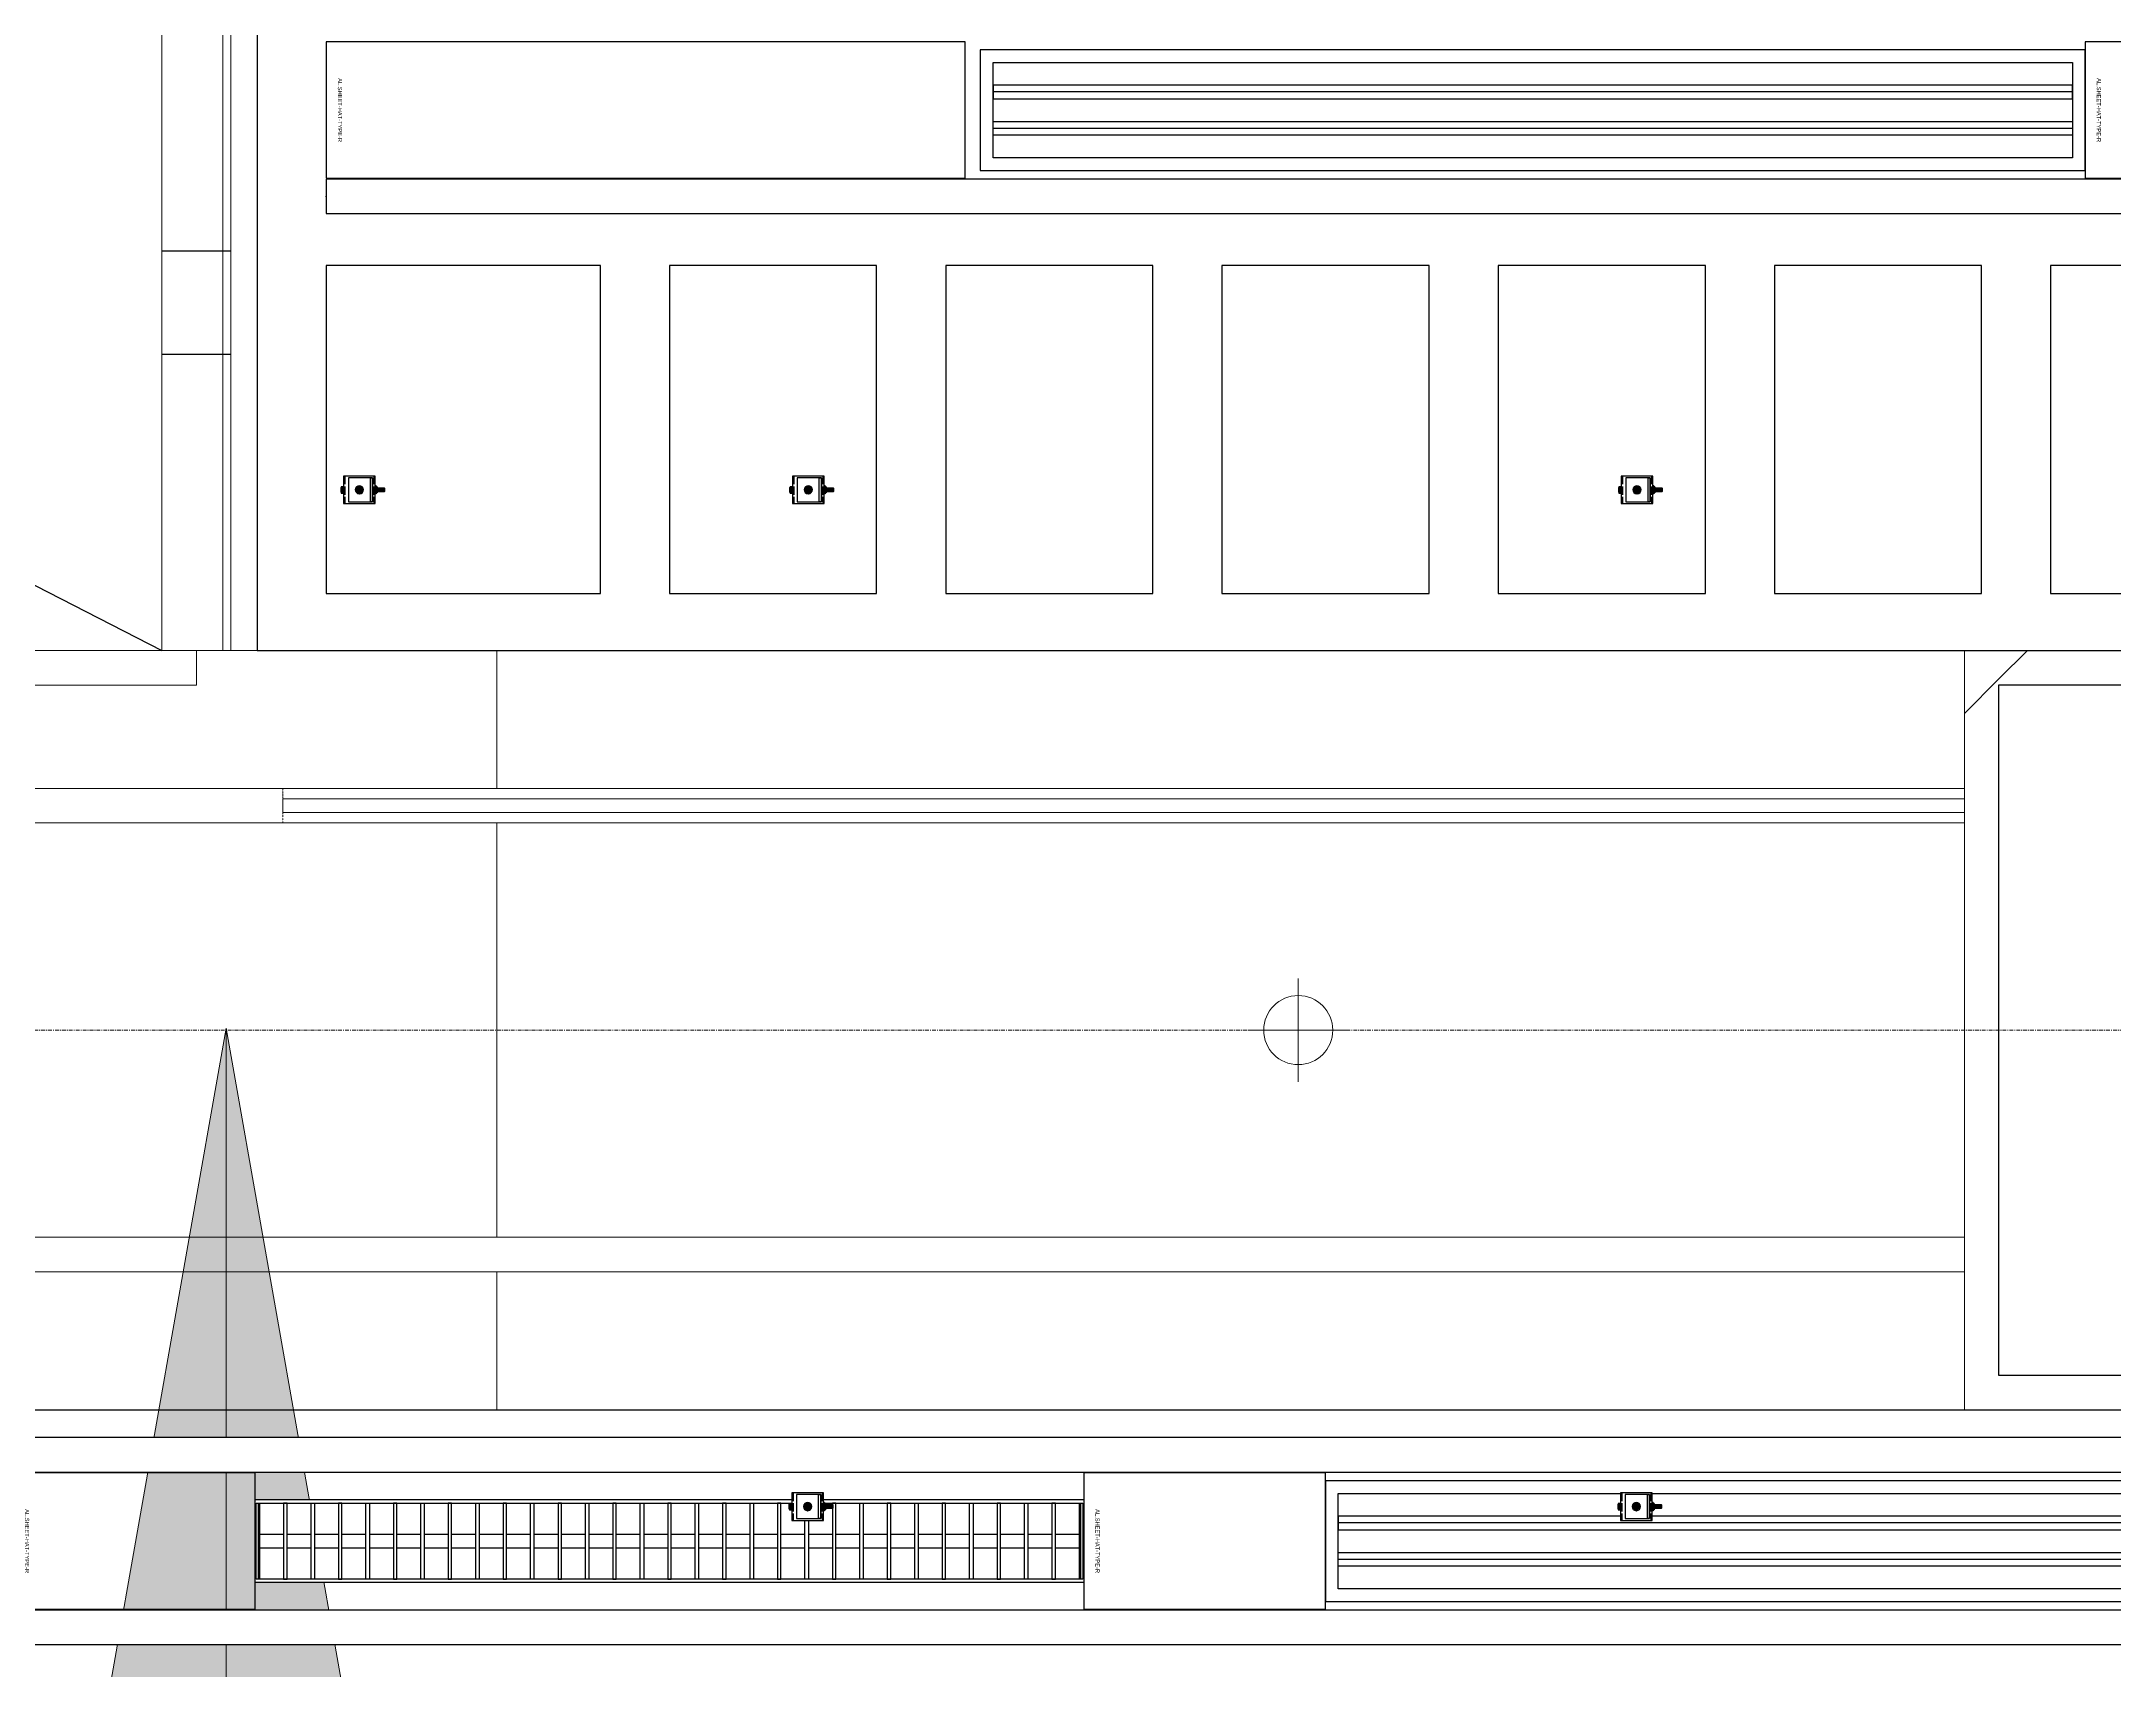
# Model space of a CAD drawing. Header units: millimetres. Extents: x -962357 to -591296, y -195428 to 59420.
# Drawn here: x -794239 to -791238, y 2652 to 5012 of the extents above; entities that cross this region are included whole.
import ezdxf
from ezdxf.enums import TextEntityAlignment as Align

# ---------------------------------------------------------------- set-up
doc = ezdxf.new("R2010")
doc.units = ezdxf.units.MM
for name, pattern in [('ACAD_ISO02W100', [15, 12, -3]), ('DPA_Boundary Line 500', [3.75, 0, -0.75, 1.5, -0.75, 0, -0.75]), ('DPA_Grid _ Level 100', [10, 5.5, -1.6, 1.3, -1.6])]:
    doc.linetypes.add(name, pattern=pattern)
for name, color, linetype in [('000 - CSD_PL_001 - ASCESSORIES', 251, 'Continuous'), ('000 - H A T C H', 8, 'Continuous'), ('000 - WIPEOUT', 250, 'Continuous'), ('001 - ASCESSORIES', 251, 'Continuous'), ('008 - LIGHTING', 1, 'Continuous'), ('A04_TUBE SERIES', 2, 'Continuous'), ('A11_ALU.SOLID SHEET', 2, 'Continuous')]:
    doc.layers.add(name, color=color, linetype=linetype)
for name, color, linetype, lineweight in [('_ _ A-DETL-OPENING', 1, 'Continuous', 25), ('A-CLNG', 2, 'Continuous', 9), ('A-CLNG-PATT', 2, 'Continuous', 9), ('A-COLS', 5, 'Continuous', 25), ('A-COLS-E', 1, 'Continuous', 9), ('A-DETL', 1, 'Continuous', 25), ('A-DETL-GENF', 2, 'Continuous', 9), ('A-GLAZ-CURT', 2, 'Continuous', 9), ('A-WALL-FNSH', 2, 'Continuous', 9), ('A-WALL-PATT', 1, 'Continuous', 9), ('E-LITE-EQPM', 2, 'Continuous', 9), ('G-ANNO-TEXT', 3, 'Continuous', 9), ('I-WALL-E', 2, 'Continuous', 9), ('S-GRID', 251, 'Continuous', 9), ('S-STRS-MBND', 2, 'Continuous', 9), ('WALL-E', 2, 'Continuous', 9)]:
    doc.layers.add(name, color=color, linetype=linetype, lineweight=lineweight)
doc.layers.get('000 - CSD_PL_001 - ASCESSORIES').off()
pattern_1 = [(45, (2.4, 1), (-1060.6602, 1060.6602), []), (135, (2.4, 1), (-1060.6602, -1060.6602), [])]

# ---------------------------------------------------------------- blocks, each defined once
blk = doc.blocks.new('Ceilings 45 - Ceilings 45-4377564-4180-01 LOWER PLATFORM LEVEL - REFLECTED CEILING PLAN')
at = {"layer": 'A-CLNG'}
blk.add_line((-794217.4, 4128.8), (-800507.4, 4128.8), dxfattribs=at)
blk = doc.blocks.new('System Panel - DPA-AR_Metal Ceiling Rectangular Panel-V42-4180-01 LOWER PLATFORM LEVEL - REFLECTED CEILING PLAN')
at = {"layer": 'A-GLAZ-CURT'}
for p, q in [((-793582.4, 4129), (-793967.7, 4129)), ((-793967.7, 4129), (-793582.4, 4129)), ((-793582.4, 3929), (-793582.4, 4129)), ((-793582.4, 4129), (-793582.4, 3929)), ((-795982.4, 4078.8), (-795982.4, 3929)), ((-795982.4, 3929), (-795982.4, 4078.8)), ((-795982.4, 3929), (-793582.4, 3929)), ((-793582.4, 3929), (-795982.4, 3929))]:
    blk.add_line(p, q, dxfattribs=at)
blk = doc.blocks.new('System Panel - DPA-AR_Metal Ceiling Rectangular Panel-V23-4180-01 LOWER PLATFORM LEVEL - REFLECTED CEILING PLAN')
at = {"layer": 'A-GLAZ-CURT'}
for p, q in [((-814257.4, 4129), (-816382.4, 4129)), ((-816382.4, 4129), (-816382.4, 3929)), ((-816382.4, 3929), (-816382.4, 4129)), ((-816382.4, 4129), (-814257.4, 4129)), ((-814257.4, 3929), (-814257.4, 4129)), ((-814257.4, 4129), (-814257.4, 3929)), ((-816382.4, 3929), (-814257.4, 3929)), ((-814257.4, 3929), (-816382.4, 3929))]:
    blk.add_line(p, q, dxfattribs=at)
blk = doc.blocks.new('System Panel - DPA-AR_Metal Ceiling Rectangular Panel-13139259-4180-01 LOWER PLATFORM LEVEL - REFLECTED CEILING PLAN')
at = {"layer": 'A-GLAZ-CURT'}
for p, q in [((-741107.4, 4129), (-743507.4, 4129)), ((-743507.4, 4129), (-743507.4, 3929)), ((-743507.4, 3929), (-743507.4, 4129)), ((-743507.4, 4129), (-741107.4, 4129)), ((-741107.4, 3929), (-741107.4, 4129)), ((-741107.4, 4129), (-741107.4, 3929)), ((-743507.4, 3929), (-741107.4, 3929)), ((-741107.4, 3929), (-743507.4, 3929))]:
    blk.add_line(p, q, dxfattribs=at)
blk = doc.blocks.new('System Panel - DPA-AR_Metal Ceiling Rectangular Panel-13139299-4180-01 LOWER PLATFORM LEVEL - REFLECTED CEILING PLAN')
at = {"layer": 'A-GLAZ-CURT'}
for p, q in [((-818782.4, 3879), (-821182.4, 3879)), ((-821182.4, 3879), (-821182.4, 3279)), ((-821182.4, 3279), (-821182.4, 3879)), ((-821182.4, 3879), (-818782.4, 3879)), ((-818782.4, 3279), (-818782.4, 3879)), ((-818782.4, 3879), (-818782.4, 3279)), ((-821182.4, 3279), (-818782.4, 3279)), ((-818782.4, 3279), (-821182.4, 3279))]:
    blk.add_line(p, q, dxfattribs=at)
blk = doc.blocks.new('System Panel - DPA-AR_Metal Ceiling Rectangular Panel-V25-4180-01 LOWER PLATFORM LEVEL - REFLECTED CEILING PLAN')
at = {"layer": 'A-GLAZ-CURT'}
for p, q in [((-814257.4, 3879), (-816382.4, 3879)), ((-816382.4, 3879), (-816382.4, 3279)), ((-816382.4, 3279), (-816382.4, 3879)), ((-816382.4, 3879), (-814257.4, 3879)), ((-814257.4, 3279), (-814257.4, 3879)), ((-814257.4, 3879), (-814257.4, 3279)), ((-816382.4, 3279), (-814257.4, 3279)), ((-814257.4, 3279), (-816382.4, 3279))]:
    blk.add_line(p, q, dxfattribs=at)
blk = doc.blocks.new('*U403')
at = {"layer": 'A-CLNG'}
for p, q in [((-49285, 4315), (-49285, 549.8)), ((-51585, 549.8), (-49285, 549.8)), ((-49285, 549.8), (-51585, 549.8))]:
    blk.add_line(p, q, dxfattribs=at)
blk.add_blockref('Ceilings 45 - Ceilings 45-4377564-4180-01 LOWER PLATFORM LEVEL - REFLECTED CEILING PLAN', (744682.4, -3579), dxfattribs=at)
at = {"layer": 'A-GLAZ-CURT'}
for name, p in [('System Panel - DPA-AR_Metal Ceiling Rectangular Panel-V42-4180-01 LOWER PLATFORM LEVEL - REFLECTED CEILING PLAN', (744682.4, -3579)), ('System Panel - DPA-AR_Metal Ceiling Rectangular Panel-V23-4180-01 LOWER PLATFORM LEVEL - REFLECTED CEILING PLAN', (767482.4, -3579)), ('System Panel - DPA-AR_Metal Ceiling Rectangular Panel-13139299-4180-01 LOWER PLATFORM LEVEL - REFLECTED CEILING PLAN', (769882.4, -3579)), ('System Panel - DPA-AR_Metal Ceiling Rectangular Panel-V25-4180-01 LOWER PLATFORM LEVEL - REFLECTED CEILING PLAN', (767482.4, -3579)), ('System Panel - DPA-AR_Metal Ceiling Rectangular Panel-13139259-4180-01 LOWER PLATFORM LEVEL - REFLECTED CEILING PLAN', (692207.4, -4479)), ('System Panel - DPA-AR_Metal Ceiling Rectangular Panel-V23-4180-01 LOWER PLATFORM LEVEL - REFLECTED CEILING PLAN', (767482.4, -4479))]:
    blk.add_blockref(name, p, dxfattribs=at)
blk = doc.blocks.new('*U374')
at = {"layer": '001 - ASCESSORIES', "color": 0, "linetype": 'ByBlock'}
blk.add_lwpolyline([(800, 87.5), (-800, 87.5), (-800, -87.5), (800, -87.5)], close=True, dxfattribs=at)
at = {"layer": '001 - ASCESSORIES', "linetype": 'ByBlock'}
for points in [[(-781.5, 69), (781.5, 69), (781.5, -69), (-781.5, -69)], [(781.5, 36.3), (-781.5, 36.3), (-781.5, 16.3), (781.5, 16.3)], [(-781.5, -16.3), (781.5, -16.3), (781.5, -36.3), (-781.5, -36.3)]]:
    blk.add_lwpolyline(points, close=True, dxfattribs=at)
for points in [[(781.5, 26.3), (-781.5, 26.3)], [(-781.5, -26.3), (781.5, -26.3)]]:
    blk.add_lwpolyline(points, dxfattribs=at)
blk = doc.blocks.new('*U549')
blk.add_attdef('EXTR.OVL-LENGTH_', (-25, -59.1), '', height=5)
blk.add_wipeout([(-25, 0), (25, 0), (25, 9187.5), (-25, 9187.5)]).dxf.layer = '000 - WIPEOUT'
blk.add_point((0, 0))
at = {"layer": 'A04_TUBE SERIES', "color": 0}
blk.add_lwpolyline([(-25, 0), (25, 0), (25, 9187.5), (-25, 9187.5)], close=True, dxfattribs=at)
blk = doc.blocks.new('*U498')
at = {"layer": 'A11_ALU.SOLID SHEET', "color": 0}
blk.add_lwpolyline([(925, -98.8), (925, 98.8), (0, 98.8), (0, -98.8)], close=True, dxfattribs=at)
at = {"layer": 'Defpoints', "color": 250}
blk.add_point((0, 0), dxfattribs=at)
blk.add_text('AL.SHEET-HAT-TYPE-R', height=6, rotation=270, dxfattribs=at).set_placement((15, 0), align=Align.BOTTOM_CENTER)
blk = doc.blocks.new('*U499')
at = {"layer": 'A11_ALU.SOLID SHEET', "color": 0}
blk.add_lwpolyline([(350, -98.8), (350, 98.8), (0, 98.8), (0, -98.8)], close=True, dxfattribs=at)
at = {"layer": 'Defpoints', "color": 250}
blk.add_point((0, 0), dxfattribs=at)
blk.add_text('AL.SHEET-HAT-TYPE-R', height=6, rotation=270, dxfattribs=at).set_placement((15, 0), align=Align.BOTTOM_CENTER)
blk = doc.blocks.new('*U634')
at = {"color": 1}
blk.add_wipeout([(600, -60), (-600, -60), (-600, 60), (600, 60)], dxfattribs=at).dxf.layer = '000 - WIPEOUT'
at = {"layer": '001 - ASCESSORIES', "color": 0}
blk.add_lwpolyline([(600, -60), (-600, -60), (-600, 60), (600, 60)], close=True, dxfattribs=at)
at = {"layer": '001 - ASCESSORIES'}
for points in [[(-593.5, -55), (-598.5, -55), (-598.5, 55), (-593.5, 55)], [(595, -55), (-595, -55), (-595, 55), (595, 55)], [(-558.8, -55), (-553.8, -55), (-553.8, 55), (-558.8, 55)], [(-514, -55), (-519, -55), (-519, 55), (-514, 55)], [(-479.3, -55), (-474.3, -55), (-474.3, 55), (-479.3, 55)], [(-434.6, -55), (-439.6, -55), (-439.6, 55), (-434.6, 55)], [(-399.8, -55), (-394.8, -55), (-394.8, 55), (-399.8, 55)], [(-355.1, -55), (-360.1, -55), (-360.1, 55), (-355.1, 55)], [(-320.4, -55), (-315.4, -55), (-315.4, 55), (-320.4, 55)], [(-275.6, -55), (-280.6, -55), (-280.6, 55), (-275.6, 55)], [(-240.9, -55), (-235.9, -55), (-235.9, 55), (-240.9, 55)], [(-196.2, -55), (-201.2, -55), (-201.2, 55), (-196.2, 55)], [(-161.4, -55), (-156.4, -55), (-156.4, 55), (-161.4, 55)], [(-116.7, -55), (-121.7, -55), (-121.7, 55), (-116.7, 55)], [(-82, -55), (-77, -55), (-77, 55), (-82, 55)], [(-37.2, -55), (-42.2, -55), (-42.2, 55), (-37.2, 55)], [(-2.5, -55), (2.5, -55), (2.5, 55), (-2.5, 55)], [(42.2, -55), (37.2, -55), (37.2, 55), (42.2, 55)], [(77, -55), (82, -55), (82, 55), (77, 55)], [(121.7, -55), (116.7, -55), (116.7, 55), (121.7, 55)], [(156.4, -55), (161.4, -55), (161.4, 55), (156.4, 55)], [(201.2, -55), (196.2, -55), (196.2, 55), (201.2, 55)], [(235.9, -55), (240.9, -55), (240.9, 55), (235.9, 55)], [(280.6, -55), (275.6, -55), (275.6, 55), (280.6, 55)], [(315.4, -55), (320.4, -55), (320.4, 55), (315.4, 55)], [(360.1, -55), (355.1, -55), (355.1, 55), (360.1, 55)], [(394.8, -55), (399.8, -55), (399.8, 55), (394.8, 55)], [(439.6, -55), (434.6, -55), (434.6, 55), (439.6, 55)], [(474.3, -55), (479.3, -55), (479.3, 55), (474.3, 55)], [(519, -55), (514, -55), (514, 55), (519, 55)], [(553.8, -55), (558.8, -55), (558.8, 55), (553.8, 55)], [(598.5, -55), (593.5, -55), (593.5, 55), (598.5, 55)]]:
    blk.add_lwpolyline(points, close=True, dxfattribs=at)
for points in [[(-593.5, 10), (-558.8, 10)], [(-553.8, 10), (-519, 10)], [(-514, 10), (-479.3, 10)], [(-474.3, 10), (-439.6, 10)], [(-434.6, 10), (-399.8, 10)], [(-394.8, 10), (-360.1, 10)], [(-355.1, 10), (-320.4, 10)], [(-315.4, 10), (-280.6, 10)], [(-275.6, 10), (-240.9, 10)], [(-235.9, 10), (-201.2, 10)], [(-196.2, 10), (-161.4, 10)], [(-156.4, 10), (-121.7, 10)], [(-116.7, 10), (-82, 10)], [(-77, 10), (-42.2, 10)], [(-37.2, 10), (-2.5, 10)], [(2.5, 10), (37.2, 10)], [(42.2, 10), (77, 10)], [(82, 10), (116.7, 10)], [(121.7, 10), (156.4, 10)], [(161.4, 10), (196.2, 10)], [(201.2, 10), (235.9, 10)], [(240.9, 10), (275.6, 10)], [(280.6, 10), (315.4, 10)], [(320.4, 10), (355.1, 10)], [(360.1, 10), (394.8, 10)], [(399.8, 10), (434.6, 10)], [(439.6, 10), (474.3, 10)], [(479.3, 10), (514, 10)], [(519, 10), (553.8, 10)], [(558.8, 10), (593.5, 10)], [(-593.5, -10), (-558.8, -10)], [(-553.8, -10), (-519, -10)], [(-514, -10), (-479.3, -10)], [(-474.3, -10), (-439.6, -10)], [(-434.6, -10), (-399.8, -10)], [(-394.8, -10), (-360.1, -10)], [(-355.1, -10), (-320.4, -10)], [(-315.4, -10), (-280.6, -10)], [(-275.6, -10), (-240.9, -10)], [(-235.9, -10), (-201.2, -10)], [(-196.2, -10), (-161.4, -10)], [(-156.4, -10), (-121.7, -10)], [(-116.7, -10), (-82, -10)], [(-77, -10), (-42.2, -10)], [(-37.2, -10), (-2.5, -10)], [(2.5, -10), (37.2, -10)], [(42.2, -10), (77, -10)], [(82, -10), (116.7, -10)], [(121.7, -10), (156.4, -10)], [(161.4, -10), (196.2, -10)], [(201.2, -10), (235.9, -10)], [(240.9, -10), (275.6, -10)], [(280.6, -10), (315.4, -10)], [(320.4, -10), (355.1, -10)], [(360.1, -10), (394.8, -10)], [(399.8, -10), (434.6, -10)], [(439.6, -10), (474.3, -10)], [(479.3, -10), (514, -10)], [(519, -10), (553.8, -10)], [(558.8, -10), (593.5, -10)]]:
    blk.add_lwpolyline(points, dxfattribs=at)
blk = doc.blocks.new('*U627')
blk.add_attdef('EXTR.OVL-LENGTH_', (-25, -59.1), '', height=5)
blk.add_wipeout([(-25, 0), (25, 0), (25, 67400), (-25, 67400)]).dxf.layer = '000 - WIPEOUT'
at = {"layer": 'A04_TUBE SERIES', "color": 0}
blk.add_lwpolyline([(-25, 0), (25, 0), (25, 67400), (-25, 67400)], close=True, dxfattribs=at)
blk = doc.blocks.new('*U628')
blk.add_attdef('EXTR.OVL-LENGTH_', (-25, -59.1), '', height=5)
blk.add_wipeout([(-25, 0), (25, 0), (25, 67400), (-25, 67400)]).dxf.layer = '000 - WIPEOUT'
at = {"layer": 'A04_TUBE SERIES', "color": 0}
blk.add_lwpolyline([(-25, 0), (25, 0), (25, 67400), (-25, 67400)], close=True, dxfattribs=at)
blk = doc.blocks.new('*U620')
at = {"color": 3}
for points in [[(-237.5, 4350), (237.5, 4350), (237.5, 4050), (-237.5, 4050)], [(-237.5, 3950), (237.5, 3950), (237.5, 3650), (-237.5, 3650)], [(-237.5, 3550), (237.5, 3550), (237.5, 3250), (-237.5, 3250)], [(-237.5, 3150), (237.5, 3150), (237.5, 2850), (-237.5, 2850)], [(-237.5, 2750), (237.5, 2750), (237.5, 2450), (-237.5, 2450)], [(-237.5, 2350), (237.5, 2350), (237.5, 2050), (-237.5, 2050)]]:
    blk.add_wipeout(points, dxfattribs=at).dxf.layer = '000 - WIPEOUT'
at = {"layer": 'A11_ALU.SOLID SHEET', "color": 0, "linetype": 'ByBlock'}
for points in [[(-237.5, 4050), (237.5, 4050), (237.5, 4350), (-237.5, 4350)], [(-237.5, 3650), (237.5, 3650), (237.5, 3950), (-237.5, 3950)], [(-237.5, 3250), (237.5, 3250), (237.5, 3550), (-237.5, 3550)], [(-237.5, 2850), (237.5, 2850), (237.5, 3150), (-237.5, 3150)], [(-237.5, 2450), (237.5, 2450), (237.5, 2750), (-237.5, 2750)], [(-237.5, 2050), (237.5, 2050), (237.5, 2350), (-237.5, 2350)]]:
    blk.add_lwpolyline(points, close=True, dxfattribs=at)
blk = doc.blocks.new('*U388')
at = {"layer": 'Defpoints'}
blk.add_point((0, 0), dxfattribs=at)
blk.add_wipeout([(237.5, 250), (237.5, 647), (-237.5, 647), (-237.5, 250)]).dxf.layer = '000 - WIPEOUT'
at = {"layer": 'A11_ALU.SOLID SHEET', "color": 0}
blk.add_lwpolyline([(237.5, 250), (237.5, 647), (-237.5, 647), (-237.5, 250)], close=True, dxfattribs=at)
at = {"layer": 'Defpoints'}
blk.add_point((0, 400), dxfattribs=at)
blk = doc.blocks.new('*U501')
at = {"layer": 'A11_ALU.SOLID SHEET', "color": 0}
blk.add_lwpolyline([(100, -98.8), (100, 98.8), (0, 98.8), (0, -98.8)], close=True, dxfattribs=at)
at = {"layer": 'Defpoints', "color": 250}
blk.add_point((0, 0), dxfattribs=at)
blk.add_text('AL.SHEET-HAT-TYPE-R', height=6, rotation=270, dxfattribs=at).set_placement((15, 0), align=Align.BOTTOM_CENTER)
blk = doc.blocks.new('*U5836')
blk.add_lwpolyline([(-38349, 4315), (-38349, 2757.5), (-41450, 2757.5), (-41450, 4315), (-49246.8, 4315), (-49246.8, 550), (-30509.1, 550), (-30509.1, 4315), (-38349, 4315)])
blk.add_lwpolyline([(-107450, -550), (27650, -550), (27650, -3480), (-107450, -3480)], close=True)
at = {"layer": '008 - LIGHTING'}
for p in [(-47400, 1332.5), (-46900, -740), (-46900, -740), (-46900, -740)]:
    blk.add_blockref('*U374', p, dxfattribs=at)
at = {"layer": 'A11_ALU.SOLID SHEET', "color": 1}
for name, p in [('*U498', (-49147, 1332.5)), ('*U501', (-46600, 1332.5)), ('*U499', (-49600, -740)), ('*U499', (-48050, -740))]:
    blk.add_blockref(name, p, dxfattribs=at)
at = {"layer": '008 - LIGHTING'}
blk.add_blockref('*U634', (-48650, -740), dxfattribs=at)
at = {"layer": 'A04_TUBE SERIES', "linetype": 'ByBlock', "rotation": 270}
for name, p in [('*U549', (-49147, 1207.5)), ('*U628', (-107350, -615)), ('*U627', (-107350, -865))]:
    blk.add_blockref(name, p, dxfattribs=at)
at = {"layer": 'A11_ALU.SOLID SHEET', "linetype": 'ByBlock', "rotation": 90}
blk.add_blockref('*U620', (-44300, 870), dxfattribs=at)
at = {"layer": '008 - LIGHTING'}
blk.add_blockref('*U634', (-48650, -740), dxfattribs=at)
at = {"layer": 'A11_ALU.SOLID SHEET', "linetype": 'ByBlock', "rotation": 90}
blk.add_blockref('*U388', (-48500, 870), dxfattribs=at)
at = {"layer": '008 - LIGHTING'}
blk.add_blockref('*U634', (-48650, -740), dxfattribs=at)
blk = doc.blocks.new('LGF_DL_SAA_LowPower_DL1a - LGF_DL_SAA_LowPower_DL1a-8832329-4180-01 LOWER PLATFORM LEVEL - REFLECTED CEILING PLAN')
at = {"layer": 'A-DETL-GENF'}
for p, q in [((0, 75), (0, -75)), ((72.5, 0), (-72.5, 0))]:
    blk.add_line(p, q, dxfattribs=at)
blk.add_circle((0, 0), 50, dxfattribs=at)
blk = doc.blocks.new('C-1-PP19-AR-4180-01-B_20250908-040939_EXDOWNLIGHT')
at = {"layer": 'E-LITE-EQPM', "extrusion": (0, 0, -1), "rotation": 180}
blk.add_blockref('LGF_DL_SAA_LowPower_DL1a - LGF_DL_SAA_LowPower_DL1a-8832329-4180-01 LOWER PLATFORM LEVEL - REFLECTED CEILING PLAN', (47739.5, 0), dxfattribs=at)
blk = doc.blocks.new('000 - ASSCESSORIES_FAMELINE_GALV.BRACKET_FITTING_L-PROFILE_BK-08_TOP_VIEW')
at = {"linetype": 'Continuous'}
blk.add_wipeout([(-17.5, 19), (-17.5, -16), (17.5, -16), (17.5, 19)], dxfattribs=at).dxf.layer = '000 - WIPEOUT'
at = {"layer": '001 - ASCESSORIES', "linetype": 'ByBlock'}
blk.add_lwpolyline([(-17.5, 19), (17.5, 19), (17.5, 16), (-17.5, 16)], close=True, dxfattribs=at)
at = {"layer": '001 - ASCESSORIES', "color": 0, "linetype": 'Continuous'}
blk.add_lwpolyline([(-17.5, 19), (-17.5, -16), (17.5, -16), (17.5, 19)], close=True, dxfattribs=at)
at = {"layer": '001 - ASCESSORIES'}
blk.add_circle((0, 0), 3.5, dxfattribs=at)
blk = doc.blocks.new('*U492')
at = {"layer": '001 - ASCESSORIES', "color": 0}
blk.add_blockref('000 - ASSCESSORIES_FAMELINE_GALV.BRACKET_FITTING_L-PROFILE_BK-08_TOP_VIEW', (0, 0), dxfattribs=at)
blk = doc.blocks.new('000 - DYNAMIC_VIEW_ASSCESSORIES_GALV.STUD_FULL_THREAD_1-4_TOP_VIEW')
at = {"layer": '000 - H A T C H'}
h = blk.add_hatch(color=250, dxfattribs=at)
h.dxf.hatch_style = 1
edge = h.paths.add_edge_path()
edge.add_arc((0, 0), 3.18, 0, 360)
at = {"layer": '001 - ASCESSORIES', "color": 0}
blk.add_circle((0, 0), 3.18, dxfattribs=at)
blk = doc.blocks.new('*U485')
at = {"layer": '001 - ASCESSORIES', "color": 0}
blk.add_blockref('000 - DYNAMIC_VIEW_ASSCESSORIES_GALV.STUD_FULL_THREAD_1-4_TOP_VIEW', (0, 0), dxfattribs=at)
blk = doc.blocks.new('000 - ASSCESSORIES_FAMELINE_GALV.BRACKET_FITTING_U-PROFILE_BK-07_TOP_VIEW')
at = {"linetype": 'Continuous'}
blk.add_wipeout([(20, -23), (20, 23), (-20, 23), (-20, -23)], dxfattribs=at).dxf.layer = '000 - WIPEOUT'
at = {"layer": '001 - ASCESSORIES', "linetype": 'ACAD_ISO02W100'}
for p, q in [((20, 21), (-20, 21)), ((20, -21), (-20, -21))]:
    blk.add_line(p, q, dxfattribs=at)
at = {"layer": '001 - ASCESSORIES', "color": 0, "linetype": 'Continuous'}
blk.add_lwpolyline([(20, -23), (20, 23), (-20, 23), (-20, -23)], close=True, dxfattribs=at)
at = {"layer": '001 - ASCESSORIES', "linetype": 'Continuous'}
blk.add_circle((0, 0), 3.5, dxfattribs=at)
blk = doc.blocks.new('*U489')
at = {"layer": '001 - ASCESSORIES', "color": 0, "linetype": 'ByBlock'}
blk.add_blockref('000 - ASSCESSORIES_FAMELINE_GALV.BRACKET_FITTING_U-PROFILE_BK-07_TOP_VIEW', (0, 0), dxfattribs=at)
blk = doc.blocks.new('*U281')
at = {"layer": '001 - ASCESSORIES', "color": 0}
blk.add_lwpolyline([(4.6, 0), (2.3, 4), (-2.3, 4), (-4.6, 0), (-2.3, -4), (2.3, -4)], close=True, dxfattribs=at)
at = {"layer": '001 - ASCESSORIES', "color": 8}
blk.add_circle((0, 0), 3.85, dxfattribs=at)
at = {"layer": '001 - ASCESSORIES', "color": 0}
blk.add_circle((0, 0), 2.6, dxfattribs=at)
blk = doc.blocks.new('*U639')
at = {"layer": '000 - CSD_PL_001 - ASCESSORIES', "color": 0, "rotation": 270}
blk.add_blockref('*U281', (0, 0), dxfattribs=at)
blk = doc.blocks.new('*U308')
at = {"layer": '001 - ASCESSORIES'}
blk.add_lwpolyline([(-0.3, -4.5), (-0.3, -2.5, -19.949874), (0.3, -2.5), (0.3, -4.5)], format="xyb", dxfattribs=at)
blk.add_arc((0, 0), 4.5, 273.1847, 266.8153, dxfattribs=at)
blk = doc.blocks.new('000 - ASSCESSORIES_SPRING_WASHER_M5_TOP_VIEW')
at = {"color": 6}
blk.add_blockref('*U308', (0, 0), dxfattribs=at)
blk = doc.blocks.new('*U641')
at = {"color": 6}
blk.add_blockref('000 - ASSCESSORIES_SPRING_WASHER_M5_TOP_VIEW', (0, 0), dxfattribs=at)
blk = doc.blocks.new('*U307')
at = {"layer": '001 - ASCESSORIES'}
blk.add_lwpolyline([(-0.3, -6), (-0.3, -2.5, -19.949874), (0.2, -2.5), (0.2, -6)], format="xyb", dxfattribs=at)
blk.add_arc((0, 0), 6, 273.1847, 266.8153, dxfattribs=at)
blk = doc.blocks.new('000 - ASSCESSORIES_WASHER_M5_TOP_VIEW')
at = {"color": 6}
blk.add_blockref('*U307', (0, 0), dxfattribs=at)
blk = doc.blocks.new('*U640')
at = {"color": 6}
blk.add_blockref('000 - ASSCESSORIES_WASHER_M5_TOP_VIEW', (0, 0), dxfattribs=at)
blk = doc.blocks.new('*U282')
at = {"color": 1}
for p, q in [((-3.5, 3.5), (3.5, 3.5)), ((-3.5, 0), (3.5, 0))]:
    blk.add_line(p, q, dxfattribs=at)
at = {"color": 0}
for points in [[(-2.3, 3.2, 0.249855), (-4.6, 3.2), (-4.6, 0.3, 0.249855), (-2.3, 0.3)], [(2.3, 3.2, 0.062432), (0, 3.5, 0.062432), (-2.3, 3.2), (-2.3, 0.3, 0.061701), (0, 0, 0.061701), (2.3, 0.3)], [(4.6, 3.2, 0.249855), (2.3, 3.2), (2.3, 0.3, 0.249855), (4.6, 0.3)]]:
    blk.add_lwpolyline(points, format="xyb", close=True, dxfattribs=at)
blk = doc.blocks.new('*U296')
at = {"layer": '000 - H A T C H'}
h = blk.add_hatch(dxfattribs=at)
h.set_pattern_fill('ANSI35', color=8, scale=4, angle=65)
h.set_pattern_definition([(110, (-0.5, 0), (-0.939693, -0.34202), []), (110, (-0.2012, 0.6409), (-0.939693, -0.34202), [1.25, -0.25, 0, -0.25])])
h.paths.add_polyline_path([(0, -2.5), (59.5, -2.5), (59.5, 2.5), (0, 2.5)])
at = {"color": 8}
blk.add_line((59.5, -2.5), (59.5, 2.5), dxfattribs=at)
at = {"color": 1}
blk.add_lwpolyline([(59.5, 2.5), (0, 2.5), (0, -2.5), (59.5, -2.5), (60, -2), (60, 2)], close=True, dxfattribs=at)
blk = doc.blocks.new('*U448')
at = {"layer": '000 - H A T C H'}
h = blk.add_hatch(color=250, dxfattribs=at)
h.dxf.hatch_style = 1
edge = h.paths.add_edge_path()
edge.add_line((-0.3, -4.6), (-3.2, -4.6))
edge.add_arc((-1, -3.5), 2.45, 180, 208.0569, ccw=False)
edge.add_line((-3.5, -3.5), (-3.5, 0))
edge.add_arc((5.9, 0), 9.36, 179.9761, 180.0239, ccw=False)
edge.add_line((-3.5, 0), (-3.5, 0))
edge.add_arc((5.9, 0), 9.36, 179.9761, 180.0239, ccw=False)
edge.add_line((-3.5, 0), (-3.5, 3.5))
edge.add_arc((-1, 3.5), 2.45, 151.9431, 180, ccw=False)
edge.add_line((-3.2, 4.6), (-0.3, 4.6))
edge.add_arc((-2.5, 3.5), 2.45, 360, 388.0569, ccw=False)
edge.add_line((0, 3.5), (0, -3.5))
edge.add_arc((-2.5, -3.5), 2.45, 331.9431, 360, ccw=False)
blk.add_blockref('*U296', (0, 0))
at = {"layer": '001 - ASCESSORIES', "rotation": 90}
blk.add_blockref('*U282', (0, 0), dxfattribs=at)
blk = doc.blocks.new('*U306')
blk.add_wipeout([(-6, 0.65), (6, 0.65), (6, -0.65), (-6, -0.65)]).dxf.layer = '000 - WIPEOUT'
at = {"layer": '001 - ASCESSORIES'}
blk.add_lwpolyline([(-6, 0.65), (6, 0.65), (6, -0.65), (-6, -0.65)], close=True, dxfattribs=at)
blk.add_wipeout([(0.1, -0.65), (6, -0.65), (6, 0.65), (0.1, 0.65)]).dxf.layer = '000 - WIPEOUT'
blk.add_wipeout([(-0.1, -0.65), (-6, -0.65), (-6, 0.65), (-0.1, 0.65)]).dxf.layer = '000 - WIPEOUT'
for points in [[(-0.1, -0.65), (-6, -0.65), (-6, 0.65), (-0.1, 0.65)], [(0.1, -0.65), (6, -0.65), (6, 0.65), (0.1, 0.65)]]:
    blk.add_lwpolyline(points, close=True, dxfattribs=at)
blk = doc.blocks.new('000 - ASSCESSORIES_WASHER_M5_FRONT-SIDE-BACK_VIEW')
at = {"color": 6}
blk.add_blockref('*U306', (0, 0), dxfattribs=at)
blk = doc.blocks.new('*U637')
at = {"color": 6}
blk.add_blockref('000 - ASSCESSORIES_WASHER_M5_FRONT-SIDE-BACK_VIEW', (0, 0), dxfattribs=at)
blk = doc.blocks.new('*U309')
blk.add_wipeout([(-4.5, 0.65), (4.5, 0.65), (4.5, -0.65), (-4.5, -0.65)]).dxf.layer = '000 - WIPEOUT'
at = {"layer": '001 - ASCESSORIES'}
blk.add_lwpolyline([(-4.5, 0.65), (4.5, 0.65), (4.5, -0.65), (-4.5, -0.65)], close=True, dxfattribs=at)
blk.add_wipeout([(0.1, -0.95), (4.5, -0.65), (4.5, 0.65), (0.1, 0.35)]).dxf.layer = '000 - WIPEOUT'
blk.add_wipeout([(-0.1, -0.35), (-4.5, -0.65), (-4.5, 0.65), (-0.1, 0.95)]).dxf.layer = '000 - WIPEOUT'
for points in [[(-0.1, -0.35), (-4.5, -0.65), (-4.5, 0.65), (-0.1, 0.95)], [(0.1, -0.95), (4.5, -0.65), (4.5, 0.65), (0.1, 0.35)]]:
    blk.add_lwpolyline(points, close=True, dxfattribs=at)
blk = doc.blocks.new('000 - ASSCESSORIES_SPRING_WASHER_M5_FRONT-SIDE-BACK_VIEW')
at = {"color": 6}
blk.add_blockref('*U309', (0, 0), dxfattribs=at)
blk = doc.blocks.new('*U638')
at = {"color": 6}
blk.add_blockref('000 - ASSCESSORIES_SPRING_WASHER_M5_FRONT-SIDE-BACK_VIEW', (0, 0), dxfattribs=at)
blk = doc.blocks.new('*U486')
at = {"layer": '001 - ASCESSORIES'}
blk.add_blockref('*U448', (-23, 0), dxfattribs=at)
at = {"layer": '001 - ASCESSORIES', "color": 6, "rotation": 180}
for name in ['*U640', '*U641']:
    blk.add_blockref(name, (0, 0), dxfattribs=at)
at = {"layer": '001 - ASCESSORIES', "color": 2, "rotation": 270}
blk.add_blockref('*U639', (0, 0), dxfattribs=at)
blk.add_blockref('*U639', (0, 0), dxfattribs=at)
at = {"layer": '001 - ASCESSORIES', "color": 0, "rotation": 90}
blk.add_blockref('*U489', (0, 0), dxfattribs=at)
at = {"layer": '001 - ASCESSORIES', "color": 0, "rotation": 270}
blk.add_blockref('*U492', (0, 0), dxfattribs=at)
at = {"layer": '001 - ASCESSORIES', "color": 6}
for name in ['*U640', '*U641']:
    blk.add_blockref(name, (0, 0), dxfattribs=at)
at = {"layer": '001 - ASCESSORIES', "color": 2, "rotation": 90}
blk.add_blockref('*U639', (0, 0), dxfattribs=at)
blk.add_blockref('*U639', (0, 0), dxfattribs=at)
at = {"layer": '001 - ASCESSORIES', "color": 1}
blk.add_blockref('*U485', (0, 0), dxfattribs=at)
at = {"layer": '001 - ASCESSORIES', "rotation": 90}
blk.add_blockref('*U637', (23.65, 0), dxfattribs=at)
blk.add_blockref('*U638', (25.25, 0), dxfattribs=at)
blk = doc.blocks.new('C-1-PP19-AR-4180-01-B_20250903-141828_ERROR_HANGING')
at = {"layer": '000 - CSD_PL_001 - ASCESSORIES', "linetype": 'ByBlock'}
for p in [(-49099, 782.5), (-48449, 782.5), (-47249, 782.5), (-48450, -690), (-47250, -690)]:
    blk.add_blockref('*U486', p, dxfattribs=at)

msp = doc.modelspace()

# ---------------------------------------------------------------- hatches: boundary and pattern name
at = {"layer": 'A-CLNG-PATT', "lineweight": 25}
h = msp.add_hatch(dxfattribs=at)
h.set_pattern_fill('FP_11', color=256, style=0, pattern_type=2)
h.set_pattern_definition([(180, (-1534655.7, 786584), (-5e-13, -4414), [3600, 0]), (0, (-1538255.7, 785984), (0, -4414), [3600, 0]), (90, (-1534655.7, 785084), (3600, -2e-13), [4414, 0]), (90, (-1538255.7, 785084), (3600, -2e-13), [4414, 0]), (180, (-1534655.7, 787216), (-5e-13, -4414), [3600, 0]), (0, (-1538255.7, 786734), (0, -4414), [3600, 0]), (180, (-1534655.7, 787366), (-5e-13, -4414), [3600, 0]), (0, (-1538255.7, 785234), (0, -4414), [3600, 0]), (0, (-1538255.7, 785834), (0, -4414), [3600, 0]), (180, (-1534655.7, 787848), (-5e-13, -4414), [3600, 0]), (180, (-1534655.7, 787998), (-5e-13, -4414), [3600, 0]), (180, (-1534655.7, 789348), (-5e-13, -4414), [3600, 0]), (0, (-1538255.7, 788748), (0, -4414), [3600, 0]), (0, (-1538255.7, 788598), (0, -4414), [3600, 0])])
h.paths.add_polyline_path([(-795405.8, 4129.8), (-793965, 4130), (-793965, 7895), (-794065, 7895), (-794065, 4130), (-796265, 4129.8)])
at = {"layer": 'A-COLS-E'}
h = msp.add_hatch(dxfattribs=at)
h.set_pattern_fill('FP_1', color=256, style=0, pattern_type=2)
h.set_pattern_definition([(50, (2.4, 1), (3643.682, -318.781), [381, -4191]), (355, (2.4, 1), (-704.856, 3821.136), [304.8, -3352.8]), (100.451, (306, -25.6), (2938.852, 3502.332), [323.8, -3561.801]), (46.184, (2.4, 1017), (5421.58, -840.856), [571.5, -6286.5]), (96.636, (454, 947), (4748.05, 4948.55), [485.7, -5342.702]), (351.184, (2.4, 1017), (4748.1, 4948.506), [457.2, -5029.2]), (21, (510.4, 763), (3032.288, -2045.304), [381, -4191]), (326, (510.4, 763), (1236.042, 3683.762), [304.8, -3352.8]), (71.451, (763, 592.5), (4268.343, 1638.425), [323.8, -3561.801]), (37.5, (2.4, 1), (61.772, 1691.1008), [167.64, -3144.52, 167.64, -3235.96, -3365.5]), (37.5, (2.4, 1), (61.772, 1691.1008), [-6715.76, 167.64, -3197.86]), (7.5, (2.4, 1), (1336.3933, 2003.6115), [167.64, -1772.92, 167.64, -3068.32, -1282.7]), (7.5, (2.4, 1), (1336.3933, 2003.6115), [-5176.52, 167.64, -1115.06]), (327.5, (-1130.5, 1), (2711.8178, -114.5786), [167.64, -1102.36, 167.64, -3794.76, -5257.8]), (327.5, (-1130.5, 1), (2711.8178, -114.5786), [-5232.4, 167.64, -5090.16]), (317.5, (-1638.5, 1), (2962.5856, 508.5334), [167.64, -1483.36, 167.64, -2463.8, -3733.8]), (317.5, (-1638.5, 1), (2962.5856, 508.5334), [-4282.44, 167.64, -3566.16])])
h.paths.add_polyline_path([(-789155, 3080), (-789155, 4080), (-791405, 4080), (-791405, 3080), (-789594.7, 3080)])
at = {"layer": 'A-WALL-PATT'}
h = msp.add_hatch(dxfattribs=at)
h.set_pattern_fill('FP_3', color=256, style=0, pattern_type=2)
h.set_pattern_definition(pattern_1)
h.paths.add_polyline_path([(-791455, 3030), (-791405, 3030), (-791405, 4130), (-791455, 4130), (-791455, 4067.1)])
h = msp.add_hatch(dxfattribs=at)
h.set_pattern_fill('FP_3', color=256, style=0, pattern_type=2)
h.set_pattern_definition(pattern_1)
h.paths.add_polyline_path([(-791090, 4080), (-791090, 4130), (-791405, 4130), (-791405, 4080)])
h.paths.add_polyline_path([(-789469.9, 4080), (-789154.9, 4080), (-789154.9, 4130), (-789469.9, 4130)])
at = {"layer": 'G-ANNO-TEXT'}
msp.add_hatch(color=7, dxfattribs=at).paths.add_polyline_path([(-793971.8, 3583), (-794236.3, 2083), (-793707.3, 2083)])

# ---------------------------------------------------------------- linework, layer by layer
at = {"layer": '_ _ A-DETL-OPENING'}
msp.add_line((-801315.1, 7844.8), (-794065, 4130), dxfattribs=at)
at = {"layer": 'A-COLS'}
for p, q in [((-791405, 3080), (-791405, 4080)), ((-791405, 4080), (-789155, 4080)), ((-789155, 3080), (-791405, 3080))]:
    msp.add_line(p, q, dxfattribs=at)
at = {"layer": 'A-DETL', "lineweight": 9}
for p, q in [((-794065, 4130), (-794065, 7895)), ((-801265, 4130), (-794065, 4130))]:
    msp.add_line(p, q, dxfattribs=at)
at = {"layer": 'A-WALL-FNSH', "color": 250}
for p, q in [((-791455, 3030), (-791455, 4130)), ((-791455, 4130), (-791405, 4130)), ((-791405, 4130), (-791090, 4130)), ((-791405, 4080), (-791405, 3080)), ((-791090, 4080), (-791405, 4080)), ((-791405, 3080), (-791090, 3080)), ((-791405, 3030), (-791455, 3030)), ((-791090, 3030), (-791405, 3030))]:
    msp.add_line(p, q, dxfattribs=at)
at = {"layer": 'G-ANNO-TEXT', "color": 250}
for p, q in [((-793971.8, 3583), (-794236.3, 2083)), ((-793707.3, 2083), (-793971.8, 3583)), ((-793971.8, 3583), (-793971.8, -32563.5))]:
    msp.add_line(p, q, dxfattribs=at)
at = {"layer": 'I-WALL-E', "linetype": 'DPA_Boundary Line 500'}
for p, q in [((-793890, 3915), (-793890, 3930)), ((-793890, 3880), (-793890, 3930)), ((-793890, 3895), (-793890, 3915)), ((-793890, 3880), (-793890, 3895))]:
    msp.add_line(p, q, dxfattribs=at)
at = {"layer": 'I-WALL-E'}
for p, q in [((-791455, 3915), (-793890, 3915)), ((-793890, 3915), (-791455, 3915)), ((-793890, 3895), (-793890, 3915)), ((-793890, 3895), (-793890, 3915)), ((-791455, 3915), (-791455, 3895)), ((-791455, 3895), (-793890, 3895)), ((-793890, 3895), (-791455, 3895))]:
    msp.add_line(p, q, dxfattribs=at)
at = {"layer": 'S-GRID', "linetype": 'DPA_Grid _ Level 100'}
msp.add_line((-602984.2, 3580), (-957857, 3580), dxfattribs=at)
at = {"layer": 'S-STRS-MBND'}
msp.add_line((-793965.3, 4130), (-792444.5, 4130), dxfattribs=at)
at = {"layer": 'WALL-E'}
for p, q in [((-793976.8, 7895), (-793976.8, 4130)), ((-793926.8, 7895), (-793926.8, 4130)), ((-793926.8, 4130), (-793926.8, 7895)), ((-794015, 4129.8), (-796265, 4129.8)), ((-794015, 4129.8), (-794015, 4079.8)), ((-793926.8, 4130), (-793976.8, 4130)), ((-793926.8, 4130), (-793965.3, 4130)), ((-796265, 4079.8), (-794015, 4079.8))]:
    msp.add_line(p, q, dxfattribs=at)

# ---------------------------------------------------------------- block references
msp.add_blockref('*U403', (-744680, 3580))

# ---------------------------------------------------------------- next in the draw order: block references
msp.add_blockref('*U5836', (-744680, 3580))

# ---------------------------------------------------------------- next in the draw order: block references
msp.add_blockref('C-1-PP19-AR-4180-01-B_20250908-040939_EXDOWNLIGHT', (-744680, 3580))

# ---------------------------------------------------------------- next in the draw order: block references
msp.add_blockref('C-1-PP19-AR-4180-01-B_20250903-141828_ERROR_HANGING', (-744680, 3580))

doc.saveas('drawing.dxf')
